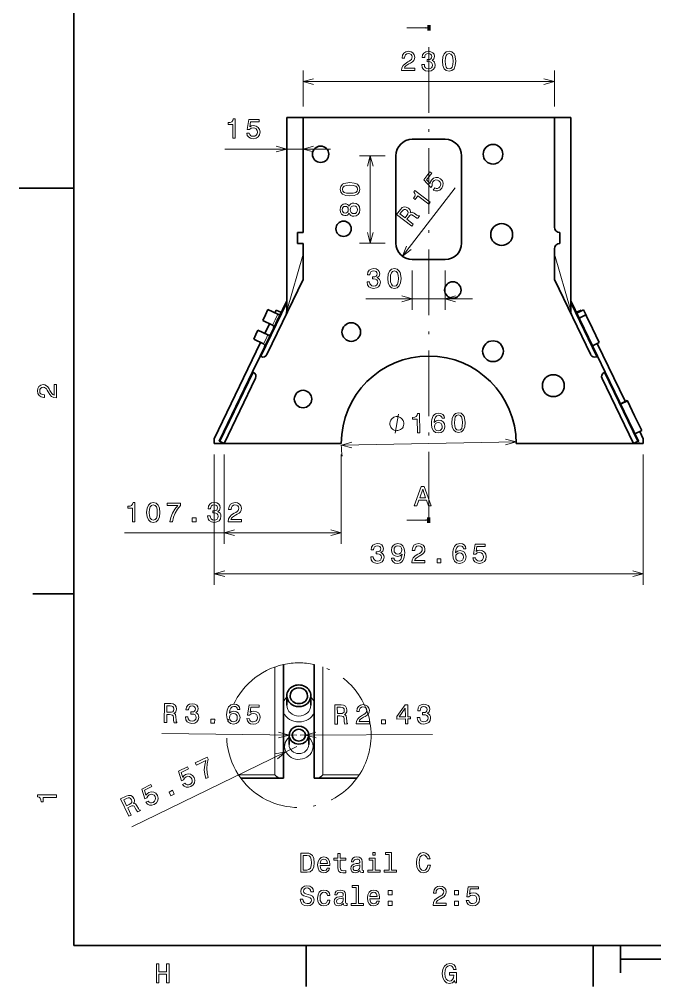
# Model space of a CAD drawing. Extents: x 0 to 420, y 0 to 297.
# Drawn here: x 0 to 116.3, y 2.5 to 179.4 of the extents above; entities that cross this region are included whole.
import ezdxf

# ---------------------------------------------------------------- set-up
doc = ezdxf.new("R2010")
doc.units = 0
doc.linetypes.add('DASHDOT', pattern=[18.5, 12, -3, 0.5, -3])

msp = doc.modelspace()

# ---------------------------------------------------------------- linework, layer by layer
at = {"color": 7, "lineweight": 35}
for p, q in [((10, 287), (10, 10)), ((48.93, 126.05), (48.93, 161.44)), ((51.93, 161.44), (97.93, 161.44)), ((51.93, 161.44), (51.93, 140.4)), ((97.93, 161.44), (97.93, 141.4)), ((100.93, 126.05), (100.93, 161.44)), ((100.93, 127.89), (100.93, 161.44)), ((100.93, 127.89), (100.93, 161.44)), ((100.93, 127.89), (100.93, 161.44)), ((37.47, 101.81), (58.93, 101.81)), ((112.4, 101.81), (90.93, 101.81)), ((10, 10), (410, 10)), ((110, 7.5), (310, 7.5))]:
    msp.add_line(p, q, dxfattribs=at)
at = {"color": 7, "lineweight": 13, "ltscale": 0.085511}
for p, q in [((74.35, 177.81), (70.93, 177.81)), ((74.35, 87.81), (70.93, 87.81))]:
    msp.add_line(p, q, dxfattribs=at)
at = {"color": 7, "lineweight": 100, "ltscale": 0.025}
for p, q in [((74.93, 178.31), (74.93, 177.31)), ((74.93, 87.31), (74.93, 88.31))]:
    msp.add_line(p, q, dxfattribs=at)
at = {"color": 7, "linetype": 'DASHDOT', "lineweight": 13}
msp.add_line((74.93, 88.31), (74.93, 177.31), dxfattribs=at)
at = {"color": 7, "lineweight": 13, "ltscale": 0.164026}
for p, q in [((51.93, 163.44), (51.93, 170)), ((97.93, 163.44), (97.93, 170))]:
    msp.add_line(p, q, dxfattribs=at)
at = {"color": 7, "lineweight": 13}
for p, q in [((51.93, 168), (97.93, 168)), ((58.94, 101.5), (90.93, 102.13)), ((35.67, 99.81), (35.67, 75.99)), ((114.2, 99.81), (114.2, 75.99)), ((19.26, 85.49), (58.93, 85.49)), ((35.67, 77.99), (114.2, 77.99)), ((50.82, 48.48), (26.09, 48.79)), ((51.39, 48.48), (75.64, 48.61)), ((50.79, 46.43), (20.58, 31.7))]:
    msp.add_line(p, q, dxfattribs=at)
at = {"color": 7, "lineweight": 35, "ltscale": 0.075}
for p, q in [((51.93, 161.44), (48.93, 161.44)), ((100.93, 161.44), (97.93, 161.44)), ((112.61, 106.9), (111.31, 109.6)), ((113.91, 104.19), (112.61, 106.9))]:
    msp.add_line(p, q, dxfattribs=at)
at = {"color": 7, "lineweight": 35, "ltscale": 0.15}
for p, q in [((71.93, 157.44), (77.93, 157.44)), ((77.93, 135.44), (71.93, 135.44))]:
    msp.add_line(p, q, dxfattribs=at)
at = {"color": 7, "lineweight": 13, "ltscale": 0.482857}
msp.add_line((37.62, 155.65), (56.93, 155.65), dxfattribs=at)
at = {"color": 7, "lineweight": 13, "ltscale": 0.117671}
for p, q in [((66.93, 154.44), (62.23, 154.44)), ((66.93, 138.44), (62.23, 138.44))]:
    msp.add_line(p, q, dxfattribs=at)
at = {"color": 7, "lineweight": 13, "ltscale": 0.4}
msp.add_line((64.23, 138.44), (64.23, 154.44), dxfattribs=at)
at = {"color": 7, "lineweight": 35, "ltscale": 0.4}
for p, q in [((68.93, 154.44), (68.93, 138.44)), ((80.93, 138.44), (80.93, 154.44))]:
    msp.add_line(p, q, dxfattribs=at)
at = {"color": 7, "lineweight": 35, "ltscale": 0.25}
msp.add_line((10, 148.5), (0, 148.5), dxfattribs=at)
at = {"color": 7, "lineweight": 13, "ltscale": 0.395202}
msp.add_line((70.1, 136.07), (79.77, 148.57), dxfattribs=at)
at = {"color": 7, "lineweight": 35, "ltscale": 0.04}
for p, q in [((100.93, 146.77), (100.93, 148.37)), ((100.93, 145.17), (100.93, 146.77))]:
    msp.add_line(p, q, dxfattribs=at)
at = {"color": 7, "lineweight": 35, "ltscale": 0.025}
for p, q in [((51.93, 140.4), (50.93, 140.4)), ((51.93, 138.4), (50.93, 138.4))]:
    msp.add_line(p, q, dxfattribs=at)
at = {"color": 7, "lineweight": 35, "ltscale": 0.05}
for p, q in [((50.93, 140.4), (50.93, 138.4)), ((98.93, 140.4), (98.93, 138.4)), ((47.31, 125.44), (45.51, 126.31)), ((47.31, 125.44), (45.51, 126.31)), ((46.35, 123.46), (44.55, 124.33)), ((45.48, 121.66), (43.68, 122.53)), ((45.48, 121.66), (43.68, 122.53)), ((45.81, 123.72), (44.94, 121.92)), ((44.7, 120.04), (42.9, 120.91))]:
    msp.add_line(p, q, dxfattribs=at)
at = {"color": 7, "lineweight": 35, "ltscale": 0.164768}
msp.add_line((51.93, 138.4), (51.93, 131.81), dxfattribs=at)
at = {"color": 7, "lineweight": 13, "ltscale": 0.26991}
for p, q in [((51.93, 136.42), (48.93, 126.05)), ((97.93, 136.42), (100.93, 126.05))]:
    msp.add_line(p, q, dxfattribs=at)
at = {"color": 7, "lineweight": 35, "ltscale": 0.139768}
msp.add_line((97.93, 137.4), (97.93, 131.81), dxfattribs=at)
at = {"color": 7, "lineweight": 13, "ltscale": 0.17923}
for p, q in [((71.93, 133.44), (71.93, 126.27)), ((77.93, 133.44), (77.93, 126.27))]:
    msp.add_line(p, q, dxfattribs=at)
at = {"color": 7, "lineweight": 35, "ltscale": 0.381172}
msp.add_line((51.93, 131.81), (45.31, 118.08), dxfattribs=at)
at = {"color": 7, "lineweight": 35, "ltscale": 0.38195}
msp.add_line((97.93, 131.81), (104.57, 118.05), dxfattribs=at)
at = {"color": 7, "lineweight": 35, "ltscale": 0.280324}
msp.add_line((44.06, 117.79), (48.93, 127.89), dxfattribs=at)
at = {"color": 7, "lineweight": 13, "ltscale": 0.269953}
msp.add_line((44.24, 117.7), (48.93, 127.43), dxfattribs=at)
at = {"color": 7, "lineweight": 13, "ltscale": 0.488422}
msp.add_line((63.4, 128.27), (82.93, 128.27), dxfattribs=at)
at = {"color": 7, "lineweight": 35, "ltscale": 0.281103}
msp.add_line((100.93, 127.89), (105.82, 117.76), dxfattribs=at)
at = {"color": 7, "lineweight": 13, "ltscale": 0.270732}
msp.add_line((100.93, 127.43), (105.64, 117.68), dxfattribs=at)
at = {"color": 7, "lineweight": 35, "ltscale": 0.0275}
for p, q in [((45.51, 126.31), (45.03, 125.32)), ((45.03, 125.32), (44.55, 124.33))]:
    msp.add_line(p, q, dxfattribs=at)
at = {"color": 7, "lineweight": 35, "ltscale": 0.014497}
msp.add_line((47.02, 126.22), (46.77, 125.7), dxfattribs=at)
at = {"color": 7, "lineweight": 35, "ltscale": 0.015455}
for p, q in [((47.58, 125.96), (47.02, 126.22)), ((102.29, 125.96), (102.85, 126.22))]:
    msp.add_line(p, q, dxfattribs=at)
at = {"color": 7, "lineweight": 13, "ltscale": 0.00568}
msp.add_line((101.91, 125.86), (102.01, 125.65), dxfattribs=at)
at = {"color": 7, "lineweight": 35, "ltscale": 0.035}
for p, q in [((102.01, 125.65), (103.27, 126.26)), ((102.45, 124.74), (103.71, 125.35)), ((104.88, 119.7), (106.15, 120.3)), ((110, 109.09), (111.26, 109.7)), ((110.05, 108.99), (111.31, 109.6)), ((112.65, 103.58), (113.91, 104.19))]:
    msp.add_line(p, q, dxfattribs=at)
at = {"color": 7, "lineweight": 35, "ltscale": 0.003786}
msp.add_line((102.85, 126.22), (102.91, 126.09), dxfattribs=at)
at = {"color": 7, "lineweight": 35, "ltscale": 0.030866}
msp.add_line((103.81, 125.15), (103.27, 126.26), dxfattribs=at)
at = {"color": 7, "lineweight": 13, "ltscale": 0.0275}
for p, q in [((46.83, 124.45), (46.35, 123.46)), ((47.31, 125.44), (46.83, 124.45))]:
    msp.add_line(p, q, dxfattribs=at)
at = {"color": 7, "lineweight": 35, "ltscale": 0.07}
for p, q in [((104.93, 122.83), (103.71, 125.35)), ((106.15, 120.3), (104.93, 122.83))]:
    msp.add_line(p, q, dxfattribs=at)
at = {"color": 7, "lineweight": 35, "ltscale": 0.0225}
for p, q in [((43.68, 122.53), (43.29, 121.72)), ((43.29, 121.72), (42.9, 120.91))]:
    msp.add_line(p, q, dxfattribs=at)
at = {"color": 7, "lineweight": 35, "ltscale": 0.488936}
msp.add_line((44.16, 120.3), (35.67, 102.68), dxfattribs=at)
at = {"color": 7, "lineweight": 13, "ltscale": 0.0225}
for p, q in [((45.09, 120.85), (44.7, 120.04)), ((45.48, 121.66), (45.09, 120.85))]:
    msp.add_line(p, q, dxfattribs=at)
at = {"color": 7, "lineweight": 13, "ltscale": 0.028625}
msp.add_line((104.88, 119.7), (105.38, 118.66), dxfattribs=at)
at = {"color": 7, "lineweight": 35, "ltscale": 0.294276}
msp.add_line((105.79, 120.13), (110.9, 109.53), dxfattribs=at)
at = {"color": 7, "lineweight": 35, "ltscale": 0.08}
for p, q in [((42.67, 114.91), (44.06, 117.79)), ((107.21, 114.88), (105.82, 117.76))]:
    msp.add_line(p, q, dxfattribs=at)
at = {"color": 7, "lineweight": 35, "ltscale": 0.005}
for p, q in [((44.24, 117.7), (44.06, 117.79)), ((105.64, 117.68), (105.82, 117.76)), ((42.85, 114.82), (42.67, 114.91)), ((107.03, 114.79), (107.21, 114.88)), ((36.75, 102.16), (36.57, 102.25)), ((113.12, 102.16), (113.3, 102.25))]:
    msp.add_line(p, q, dxfattribs=at)
at = {"color": 7, "lineweight": 35, "ltscale": 0.351438}
msp.add_line((36.57, 102.25), (42.67, 114.91), dxfattribs=at)
at = {"color": 7, "lineweight": 13, "ltscale": 0.351438}
msp.add_line((36.75, 102.16), (42.85, 114.82), dxfattribs=at)
at = {"color": 7, "lineweight": 35, "ltscale": 0.331437}
msp.add_line((43.23, 113.75), (37.47, 101.81), dxfattribs=at)
at = {"color": 7, "lineweight": 35, "ltscale": 0.330659}
msp.add_line((106.65, 113.73), (112.4, 101.81), dxfattribs=at)
at = {"color": 7, "lineweight": 13, "ltscale": 0.350659}
msp.add_line((107.03, 114.79), (113.12, 102.16), dxfattribs=at)
at = {"color": 7, "lineweight": 35, "ltscale": 0.350659}
msp.add_line((107.21, 114.88), (113.3, 102.25), dxfattribs=at)
at = {"color": 7, "lineweight": 13, "ltscale": 0.135652}
msp.add_line((107.64, 113.98), (110, 109.09), dxfattribs=at)
at = {"color": 7, "lineweight": 35, "ltscale": 0.003235}
msp.add_line((111.31, 109.58), (111.26, 109.7), dxfattribs=at)
at = {"color": 7, "lineweight": 35, "ltscale": 0.021713}
for p, q in [((35.67, 102.68), (35.67, 101.81)), ((114.2, 102.68), (114.2, 101.81))]:
    msp.add_line(p, q, dxfattribs=at)
at = {"color": 7, "lineweight": 13, "ltscale": 0.037144}
msp.add_line((112.65, 103.58), (113.3, 102.25), dxfattribs=at)
at = {"color": 7, "lineweight": 35, "ltscale": 0.037145}
msp.add_line((113.55, 104.02), (114.2, 102.68), dxfattribs=at)
at = {"color": 7, "lineweight": 35, "ltscale": 0.045039}
msp.add_line((35.67, 101.81), (37.47, 101.81), dxfattribs=at)
at = {"color": 7, "lineweight": 35, "ltscale": 0.02}
for p, q in [((36.75, 102.16), (37.47, 101.81)), ((113.12, 102.16), (112.4, 101.81))]:
    msp.add_line(p, q, dxfattribs=at)
at = {"color": 7, "lineweight": 35, "ltscale": 0.027754}
msp.add_line((112.4, 101.81), (113.51, 101.81), dxfattribs=at)
at = {"color": 7, "lineweight": 13, "ltscale": 0.012052}
msp.add_line((113.51, 101.81), (113.3, 102.25), dxfattribs=at)
at = {"color": 7, "lineweight": 35, "ltscale": 0.017286}
msp.add_line((114.2, 101.81), (113.51, 101.81), dxfattribs=at)
at = {"color": 7, "lineweight": 13, "ltscale": 0.407994}
for p, q in [((37.47, 99.81), (37.47, 83.49)), ((58.93, 99.81), (58.93, 83.49))]:
    msp.add_line(p, q, dxfattribs=at)
at = {"color": 7, "lineweight": 35, "ltscale": 0.1875}
for p, q in [((10, 74.3), (2.5, 74.3)), ((52.5, 10), (52.5, 2.5)), ((105, 10), (105, 2.5))]:
    msp.add_line(p, q, dxfattribs=at)
at = {"color": 7, "lineweight": 13, "ltscale": 0.493576}
for p, q in [((46.76, 60.95), (46.76, 41.21)), ((55.56, 60.95), (55.56, 41.21))]:
    msp.add_line(p, q, dxfattribs=at)
at = {"color": 7, "lineweight": 35, "ltscale": 0.170702}
for p, q in [((48.36, 61.4), (48.36, 54.57)), ((53.96, 61.4), (53.96, 54.57))]:
    msp.add_line(p, q, dxfattribs=at)
at = {"color": 7, "lineweight": 35, "ltscale": 0.043427}
for p, q in [((48.96, 53.95), (48.96, 55.69)), ((53.36, 53.95), (53.36, 55.69)), ((49.36, 46.75), (49.36, 48.48)), ((52.96, 46.75), (52.96, 48.48))]:
    msp.add_line(p, q, dxfattribs=at)
at = {"color": 7, "lineweight": 35, "ltscale": 0.023979}
for p, q in [((48.36, 53.62), (48.36, 54.57)), ((53.96, 53.62), (53.96, 54.57))]:
    msp.add_line(p, q, dxfattribs=at)
at = {"color": 7, "lineweight": 35, "ltscale": 0.02453}
for p, q in [((48.36, 52.63), (48.36, 53.62)), ((53.96, 52.63), (53.96, 53.62))]:
    msp.add_line(p, q, dxfattribs=at)
at = {"color": 7, "lineweight": 35, "ltscale": 0.300027}
for p, q in [((48.36, 52.63), (48.36, 40.63)), ((53.96, 52.63), (53.96, 40.63))]:
    msp.add_line(p, q, dxfattribs=at)
at = {"color": 7, "lineweight": 13, "ltscale": 0.165925}
for p, q in [((40.13, 41.21), (46.76, 41.21)), ((55.56, 41.21), (62.2, 41.21))]:
    msp.add_line(p, q, dxfattribs=at)
at = {"color": 7, "lineweight": 35, "ltscale": 0.195933}
for p, q in [((40.53, 40.63), (48.36, 40.63)), ((53.96, 40.63), (61.8, 40.63))]:
    msp.add_line(p, q, dxfattribs=at)
at = {"color": 7, "lineweight": 35, "ltscale": 0.125}
msp.add_line((110, 10), (110, 5), dxfattribs=at)
at = {"color": 7, "lineweight": 13}
for points in [[(69.97, 170), (72.37, 170), (72.37, 170.44), (70.47, 170.44), (70.58, 170.67), (70.76, 170.87), (71.32, 171.23), (71.62, 171.38), (71.95, 171.6), (72.19, 171.85), (72.32, 172.15), (72.37, 172.48), (72.29, 172.91), (72.05, 173.24), (71.69, 173.45), (71.22, 173.53), (70.73, 173.44), (70.36, 173.2), (70.13, 172.83), (70.05, 172.33), (70.05, 172.26), (70.51, 172.26), (70.51, 172.3), (70.55, 172.64), (70.69, 172.89), (70.9, 173.05), (71.19, 173.11), (71.48, 173.06), (71.7, 172.93), (71.84, 172.74), (71.89, 172.49), (71.86, 172.26), (71.76, 172.06), (71.6, 171.89), (71.38, 171.74), (71.08, 171.58), (70.59, 171.26), (70.24, 170.93), (70.03, 170.53), (69.97, 170.02)], [(73.66, 171.1), (73.66, 171.07), (73.74, 170.58), (73.98, 170.22), (74.35, 169.99), (74.85, 169.9), (75.37, 169.99), (75.77, 170.21), (76.02, 170.56), (76.11, 171.02), (76.07, 171.31), (75.96, 171.56), (75.78, 171.74), (75.53, 171.88), (75.86, 172.15), (75.98, 172.58), (75.9, 172.98), (75.68, 173.28), (75.33, 173.46), (74.85, 173.53), (74.39, 173.45), (74.05, 173.22), (73.82, 172.87), (73.74, 172.4), (73.74, 172.37), (74.19, 172.37), (74.23, 172.69), (74.36, 172.92), (74.57, 173.06), (74.87, 173.11), (75.13, 173.07), (75.33, 172.97), (75.44, 172.8), (75.49, 172.56), (75.44, 172.32), (75.32, 172.15), (75.11, 172.05), (74.82, 172.02), (74.63, 172.02), (74.63, 171.63), (74.87, 171.64), (75.19, 171.59), (75.43, 171.47), (75.57, 171.27), (75.62, 171.02), (75.56, 170.72), (75.42, 170.51), (75.19, 170.37), (74.88, 170.32), (74.56, 170.38), (74.33, 170.53), (74.18, 170.77), (74.13, 171.1)], [(77.45, 171.71), (77.53, 170.92), (77.77, 170.35), (78.14, 170.01), (78.67, 169.9), (79.19, 170.01), (79.57, 170.35), (79.8, 170.92), (79.88, 171.71), (79.8, 172.5), (79.7, 172.81), (79.57, 173.07), (79.19, 173.41), (78.67, 173.53), (78.14, 173.41), (77.77, 173.06), (77.53, 172.5)], [(77.94, 171.71), (77.98, 172.32), (78.1, 172.76), (78.33, 173.02), (78.67, 173.11), (79, 173.02), (79.23, 172.76), (79.35, 172.32), (79.4, 171.71), (79.35, 171.1), (79.23, 170.66), (79, 170.4), (78.67, 170.31), (78.33, 170.4), (78.1, 170.66), (77.98, 171.1)], [(39.05, 157.65), (39.5, 157.65), (39.5, 161.18), (39.16, 161.18), (39.07, 160.87), (38.89, 160.66), (38.61, 160.54), (38.23, 160.5), (38.23, 160.14), (39.05, 160.14)], [(41.62, 158.57), (41.73, 158.15), (41.98, 157.83), (42.34, 157.63), (42.81, 157.55), (43.32, 157.64), (43.72, 157.89), (43.97, 158.28), (44.06, 158.79), (43.98, 159.26), (43.74, 159.62), (43.36, 159.86), (42.87, 159.95), (42.49, 159.89), (42.2, 159.72), (42.34, 160.66), (43.87, 160.66), (43.87, 161.08), (42, 161.08), (41.72, 159.22), (42.13, 159.22), (42.42, 159.46), (42.79, 159.54), (43.11, 159.49), (43.36, 159.33), (43.52, 159.08), (43.57, 158.76), (43.52, 158.44), (43.36, 158.2), (43.11, 158.04), (42.79, 157.99), (42.52, 158.02), (42.32, 158.14), (42.17, 158.32), (42.09, 158.57)], [(75.77, 148.16), (76.17, 148), (76.57, 148), (76.95, 148.16), (77.3, 148.48), (77.54, 148.94), (77.59, 149.41), (77.43, 149.85), (77.09, 150.23), (76.67, 150.45), (76.23, 150.48), (75.81, 150.33), (75.44, 149.99), (75.26, 149.66), (75.21, 149.33), (74.55, 150.01), (75.49, 151.23), (75.16, 151.48), (74.02, 150), (75.31, 148.65), (75.56, 148.96), (75.55, 149.34), (75.71, 149.69), (75.95, 149.91), (76.23, 150.01), (76.52, 149.98), (76.81, 149.83), (77.03, 149.59), (77.12, 149.31), (77.1, 149.02), (76.95, 148.73), (76.75, 148.54), (76.54, 148.45), (76.3, 148.44), (76.06, 148.54)], [(60.52, 147.09), (61.31, 147.17), (61.87, 147.41), (62.22, 147.78), (62.33, 148.31), (62.22, 148.83), (61.87, 149.21), (61.31, 149.44), (60.52, 149.52), (59.73, 149.44), (59.42, 149.34), (59.16, 149.21), (58.82, 148.83), (58.7, 148.31), (58.82, 147.78), (59.16, 147.41), (59.73, 147.17)], [(60.52, 147.58), (59.91, 147.62), (59.47, 147.74), (59.21, 147.97), (59.12, 148.31), (59.21, 148.64), (59.47, 148.87), (59.91, 148.99), (60.52, 149.04), (61.13, 148.99), (61.57, 148.87), (61.83, 148.64), (61.91, 148.31), (61.83, 147.97), (61.57, 147.74), (61.13, 147.62)], [(74.92, 145.57), (75.2, 145.93), (72.41, 148.09), (72.2, 147.82), (72.39, 147.56), (72.44, 147.29), (72.37, 146.99), (72.16, 146.67), (72.45, 146.45), (72.95, 147.09)], [(60.34, 143.95), (60.48, 143.69), (60.68, 143.51), (60.93, 143.4), (61.22, 143.37), (61.67, 143.45), (62.02, 143.68), (62.24, 144.06), (62.33, 144.57), (62.24, 145.08), (62.02, 145.46), (61.67, 145.69), (61.22, 145.78), (60.93, 145.74), (60.68, 145.63), (60.48, 145.45), (60.34, 145.2), (60.22, 145.4), (60.05, 145.54), (59.85, 145.63), (59.6, 145.66), (59.25, 145.58), (58.96, 145.36), (58.77, 145.02), (58.7, 144.57), (58.77, 144.12), (58.96, 143.78), (59.25, 143.56), (59.6, 143.48), (59.85, 143.51), (60.05, 143.59)], [(59.64, 143.96), (59.42, 144), (59.25, 144.12), (59.14, 144.32), (59.1, 144.57), (59.14, 144.83), (59.25, 145.02), (59.42, 145.14), (59.64, 145.18), (59.87, 145.14), (60.05, 145.02), (60.16, 144.83), (60.2, 144.57), (60.16, 144.32), (60.05, 144.12), (59.87, 144)], [(61.21, 143.85), (60.95, 143.9), (60.74, 144.04), (60.61, 144.27), (60.57, 144.57), (60.61, 144.87), (60.74, 145.1), (60.95, 145.24), (61.21, 145.29), (61.5, 145.24), (61.72, 145.1), (61.86, 144.87), (61.9, 144.57), (61.86, 144.27), (61.72, 144.04), (61.5, 143.9)], [(71.82, 141.56), (72.1, 141.93), (70.93, 142.83), (71.23, 143.21), (71.45, 143.48), (71.65, 143.61), (71.85, 143.61), (72.12, 143.47), (72.49, 143.21), (72.75, 143.05), (72.92, 142.99), (73.25, 143.41), (73.17, 143.47), (72.99, 143.46), (72.76, 143.59), (72.29, 143.91), (71.9, 144.1), (71.73, 144.08), (71.54, 144), (71.57, 144.24), (71.51, 144.46), (71.39, 144.66), (71.2, 144.85), (70.82, 145.05), (70.45, 145.09), (70.09, 144.94), (69.76, 144.62), (69.05, 143.7)], [(70.02, 144.26), (70.23, 144.48), (70.44, 144.6), (70.67, 144.6), (70.91, 144.46), (71.11, 144.24), (71.17, 144.03), (71.1, 143.79), (70.92, 143.52), (70.59, 143.1), (69.67, 143.81)], [(63.64, 131.37), (63.64, 131.34), (63.72, 130.85), (63.96, 130.49), (64.33, 130.26), (64.83, 130.17), (65.35, 130.26), (65.75, 130.48), (66, 130.83), (66.09, 131.29), (66.05, 131.58), (65.94, 131.83), (65.76, 132.01), (65.51, 132.15), (65.84, 132.42), (65.96, 132.85), (65.88, 133.25), (65.67, 133.54), (65.31, 133.73), (64.83, 133.8), (64.37, 133.72), (64.03, 133.49), (63.8, 133.14), (63.72, 132.67), (63.72, 132.64), (64.17, 132.64), (64.21, 132.96), (64.34, 133.19), (64.56, 133.33), (64.85, 133.38), (65.12, 133.34), (65.31, 133.24), (65.42, 133.07), (65.47, 132.83), (65.42, 132.59), (65.3, 132.42), (65.09, 132.32), (64.8, 132.29), (64.61, 132.29), (64.61, 131.9), (64.85, 131.91), (65.17, 131.86), (65.41, 131.74), (65.55, 131.54), (65.6, 131.29), (65.54, 130.99), (65.4, 130.78), (65.17, 130.64), (64.86, 130.59), (64.54, 130.64), (64.31, 130.8), (64.16, 131.04), (64.11, 131.37)], [(67.43, 131.98), (67.51, 131.19), (67.75, 130.62), (68.13, 130.28), (68.65, 130.17), (69.17, 130.28), (69.55, 130.62), (69.78, 131.19), (69.86, 131.98), (69.78, 132.77), (69.68, 133.08), (69.55, 133.34), (69.17, 133.68), (68.65, 133.8), (68.13, 133.68), (67.75, 133.33), (67.51, 132.77)], [(67.92, 131.98), (67.96, 132.59), (68.09, 133.03), (68.31, 133.29), (68.65, 133.38), (68.98, 133.29), (69.21, 133.03), (69.34, 132.59), (69.38, 131.98), (69.34, 131.37), (69.21, 130.93), (68.98, 130.67), (68.65, 130.58), (68.31, 130.67), (68.09, 130.93), (67.96, 131.37)], [(6.83, 110.17), (6.83, 112.58), (6.4, 112.58), (6.4, 110.67), (6.16, 110.78), (5.97, 110.96), (5.61, 111.52), (5.46, 111.82), (5.24, 112.15), (4.99, 112.39), (4.69, 112.52), (4.35, 112.58), (3.93, 112.49), (3.6, 112.25), (3.38, 111.89), (3.31, 111.42), (3.39, 110.94), (3.63, 110.57), (4.01, 110.33), (4.51, 110.25), (4.58, 110.25), (4.58, 110.71), (4.54, 110.71), (4.2, 110.75), (3.94, 110.89), (3.78, 111.11), (3.73, 111.39), (3.78, 111.69), (3.9, 111.9), (4.1, 112.05), (4.35, 112.1), (4.58, 112.06), (4.78, 111.96), (4.95, 111.8), (5.1, 111.58), (5.26, 111.28), (5.57, 110.79), (5.91, 110.44), (6.31, 110.24), (6.82, 110.17)], [(70.39, 105.47), (70.39, 105.59), (70.32, 105.82), (70.26, 106), (70.2, 106.11), (70.08, 106.28), (69.9, 106.46), (69.73, 106.57), (69.61, 106.63), (69.43, 106.68), (69.2, 106.73), (69.08, 106.73), (68.96, 106.73), (68.73, 106.67), (68.56, 106.61), (68.44, 106.54), (68.27, 106.42), (68.1, 106.25), (67.99, 106.07), (67.93, 105.95), (67.88, 105.77), (67.82, 105.54), (67.82, 105.42), (67.83, 105.31), (67.89, 105.08), (67.95, 104.9), (68.01, 104.79), (68.13, 104.61), (68.31, 104.44), (68.49, 104.33), (68.6, 104.27), (68.78, 104.22), (69.02, 104.16), (69.13, 104.17), (69.25, 104.17), (69.48, 104.23), (69.65, 104.29), (69.77, 104.35), (69.94, 104.47), (70.11, 104.65), (70.23, 104.83), (70.28, 104.95), (70.34, 105.12), (70.39, 105.36)], [(72.85, 103.77), (73.31, 103.78), (73.24, 107.31), (72.9, 107.3), (72.81, 106.99), (72.64, 106.78), (72.36, 106.65), (71.98, 106.6), (71.99, 106.25), (72.8, 106.26)], [(77.84, 106.43), (77.73, 106.83), (77.51, 107.13), (77.16, 107.32), (76.71, 107.37), (76.42, 107.33), (76.16, 107.23), (75.94, 107.07), (75.75, 106.85), (75.6, 106.56), (75.5, 106.22), (75.44, 105.83), (75.43, 105.38), (75.52, 104.66), (75.78, 104.15), (76.18, 103.84), (76.73, 103.75), (77.22, 103.85), (77.59, 104.09), (77.82, 104.47), (77.9, 104.95), (77.8, 105.42), (77.56, 105.79), (77.2, 106.01), (76.75, 106.08), (76.28, 105.97), (75.92, 105.68), (75.99, 106.23), (76.14, 106.64), (76.39, 106.88), (76.73, 106.97), (76.98, 106.93), (77.17, 106.83), (77.3, 106.65), (77.37, 106.42)], [(79.16, 105.61), (79.25, 104.82), (79.5, 104.26), (79.89, 103.92), (80.41, 103.82), (80.93, 103.94), (81.3, 104.29), (81.52, 104.86), (81.59, 105.65), (81.49, 106.44), (81.39, 106.75), (81.25, 107), (80.86, 107.34), (80.34, 107.44), (79.82, 107.32), (79.45, 106.96), (79.22, 106.39)], [(79.65, 105.61), (79.68, 106.23), (79.79, 106.67), (80.02, 106.93), (80.35, 107.03), (80.69, 106.94), (80.92, 106.69), (81.05, 106.25), (81.1, 105.64), (81.08, 105.03), (80.96, 104.59), (80.74, 104.32), (80.41, 104.23), (80.07, 104.31), (79.83, 104.56), (79.7, 105)], [(77.41, 104.93), (77.36, 104.61), (77.22, 104.37), (77, 104.2), (76.72, 104.15), (76.42, 104.19), (76.19, 104.34), (76.04, 104.58), (75.99, 104.9), (76.03, 105.21), (76.17, 105.45), (76.4, 105.61), (76.71, 105.67), (76.98, 105.62), (77.2, 105.48), (77.35, 105.24)], [(72.29, 90.44), (72.76, 90.44), (73.13, 91.47), (74.52, 91.47), (74.89, 90.44), (75.36, 90.44), (74.08, 93.94), (73.57, 93.94)], [(73.29, 91.89), (73.83, 93.44), (74.37, 91.89)], [(20.69, 87.49), (21.15, 87.49), (21.15, 91.02), (20.81, 91.02), (20.72, 90.71), (20.54, 90.5), (20.26, 90.38), (19.88, 90.34), (19.88, 89.98), (20.69, 89.98)], [(23.3, 89.2), (23.38, 88.41), (23.62, 87.85), (23.99, 87.5), (24.52, 87.39), (25.04, 87.5), (25.42, 87.85), (25.65, 88.41), (25.73, 89.2), (25.65, 89.99), (25.55, 90.3), (25.42, 90.56), (25.04, 90.9), (24.52, 91.02), (23.99, 90.9), (23.62, 90.55), (23.38, 89.99)], [(23.79, 89.2), (23.83, 89.81), (23.95, 90.25), (24.18, 90.51), (24.52, 90.6), (24.85, 90.51), (25.08, 90.25), (25.2, 89.81), (25.25, 89.2), (25.2, 88.59), (25.08, 88.15), (24.85, 87.89), (24.52, 87.81), (24.18, 87.89), (23.95, 88.15), (23.83, 88.59)], [(27.55, 87.49), (28.06, 87.49), (28.23, 88.32), (28.52, 89.1), (28.94, 89.82), (29.48, 90.5), (29.48, 90.92), (27.07, 90.92), (27.07, 90.46), (28.99, 90.46), (28.44, 89.78), (28.02, 89.07), (27.73, 88.31)], [(34.46, 88.59), (34.46, 88.56), (34.54, 88.07), (34.77, 87.71), (35.15, 87.48), (35.64, 87.39), (36.17, 87.48), (36.56, 87.7), (36.81, 88.05), (36.9, 88.51), (36.86, 88.8), (36.75, 89.05), (36.57, 89.23), (36.33, 89.37), (36.65, 89.64), (36.77, 90.07), (36.7, 90.47), (36.48, 90.77), (36.13, 90.95), (35.64, 91.02), (35.19, 90.94), (34.84, 90.72), (34.61, 90.36), (34.54, 89.89), (34.54, 89.86), (34.99, 89.86), (35.03, 90.18), (35.16, 90.41), (35.37, 90.55), (35.67, 90.6), (35.93, 90.56), (36.12, 90.46), (36.24, 90.29), (36.28, 90.05), (36.24, 89.81), (36.12, 89.64), (35.9, 89.54), (35.62, 89.51), (35.42, 89.51), (35.42, 89.12), (35.67, 89.13), (35.98, 89.08), (36.22, 88.96), (36.36, 88.76), (36.41, 88.51), (36.36, 88.21), (36.21, 88), (35.98, 87.86), (35.67, 87.82), (35.35, 87.87), (35.12, 88.02), (34.98, 88.26), (34.92, 88.59)], [(38.23, 87.49), (40.64, 87.49), (40.64, 87.93), (38.74, 87.93), (38.84, 88.16), (39.02, 88.36), (39.58, 88.72), (39.88, 88.87), (40.21, 89.09), (40.45, 89.34), (40.59, 89.64), (40.64, 89.97), (40.55, 90.4), (40.32, 90.73), (39.95, 90.94), (39.48, 91.02), (39, 90.93), (38.63, 90.7), (38.39, 90.32), (38.31, 89.82), (38.31, 89.75), (38.77, 89.75), (38.77, 89.79), (38.82, 90.13), (38.95, 90.38), (39.17, 90.54), (39.46, 90.6), (39.75, 90.55), (39.97, 90.42), (40.11, 90.23), (40.16, 89.98), (40.12, 89.75), (40.03, 89.55), (39.87, 89.38), (39.64, 89.23), (39.35, 89.07), (38.85, 88.75), (38.5, 88.42), (38.3, 88.02), (38.23, 87.51)], [(31.64, 87.49), (32.34, 87.49), (32.34, 88.24), (31.64, 88.24)], [(64.32, 81.09), (64.32, 81.06), (64.4, 80.57), (64.64, 80.21), (65.01, 79.98), (65.51, 79.89), (66.03, 79.98), (66.43, 80.2), (66.68, 80.55), (66.77, 81.01), (66.73, 81.31), (66.62, 81.55), (66.44, 81.73), (66.19, 81.87), (66.52, 82.14), (66.64, 82.58), (66.56, 82.97), (66.34, 83.27), (65.99, 83.45), (65.51, 83.52), (65.05, 83.44), (64.71, 83.22), (64.48, 82.86), (64.4, 82.39), (64.4, 82.36), (64.85, 82.36), (64.89, 82.68), (65.02, 82.91), (65.23, 83.06), (65.53, 83.11), (65.79, 83.07), (65.99, 82.96), (66.1, 82.79), (66.15, 82.56), (66.1, 82.31), (65.98, 82.14), (65.77, 82.04), (65.48, 82.01), (65.29, 82.02), (65.29, 81.62), (65.53, 81.63), (65.85, 81.58), (66.09, 81.46), (66.23, 81.27), (66.28, 81.01), (66.22, 80.72), (66.08, 80.5), (65.85, 80.36), (65.54, 80.32), (65.22, 80.37), (64.99, 80.52), (64.84, 80.76), (64.79, 81.09)], [(68.12, 80.86), (68.19, 80.46), (68.41, 80.16), (68.75, 79.96), (69.21, 79.89), (69.51, 79.93), (69.77, 80.02), (70, 80.18), (70.19, 80.4), (70.34, 80.68), (70.45, 81.02), (70.52, 81.41), (70.54, 81.87), (70.46, 82.58), (70.21, 83.1), (69.82, 83.41), (69.28, 83.52), (68.78, 83.43), (68.41, 83.19), (68.17, 82.81), (68.09, 82.34), (68.17, 81.86), (68.41, 81.49), (68.76, 81.26), (69.21, 81.18), (69.68, 81.28), (70.04, 81.57), (69.96, 81.01), (69.8, 80.61), (69.55, 80.38), (69.21, 80.3), (68.95, 80.34), (68.76, 80.45), (68.63, 80.62), (68.58, 80.86)], [(71.83, 79.99), (74.24, 79.99), (74.24, 80.43), (72.34, 80.43), (72.44, 80.67), (72.63, 80.86), (73.19, 81.22), (73.48, 81.37), (73.82, 81.59), (74.05, 81.84), (74.19, 82.14), (74.24, 82.48), (74.15, 82.9), (73.92, 83.23), (73.55, 83.44), (73.09, 83.52), (72.6, 83.43), (72.23, 83.2), (72, 82.82), (71.92, 82.32), (71.92, 82.25), (72.37, 82.25), (72.37, 82.29), (72.42, 82.63), (72.56, 82.88), (72.77, 83.05), (73.06, 83.1), (73.35, 83.05), (73.57, 82.92), (73.71, 82.73), (73.76, 82.48), (73.73, 82.25), (73.63, 82.05), (73.47, 81.88), (73.25, 81.73), (72.95, 81.57), (72.45, 81.26), (72.11, 80.92), (71.9, 80.52), (71.83, 80.01)], [(81.75, 82.55), (81.65, 82.96), (81.43, 83.26), (81.09, 83.45), (80.64, 83.52), (80.35, 83.48), (80.09, 83.39), (79.86, 83.23), (79.67, 83.01), (79.52, 82.73), (79.41, 82.39), (79.34, 82), (79.32, 81.55), (79.4, 80.83), (79.64, 80.31), (80.04, 80), (80.59, 79.89), (81.08, 79.98), (81.45, 80.22), (81.69, 80.59), (81.78, 81.07), (81.69, 81.55), (81.46, 81.92), (81.1, 82.15), (80.66, 82.23), (80.18, 82.13), (79.82, 81.84), (79.9, 82.39), (80.06, 82.79), (80.31, 83.03), (80.65, 83.11), (80.9, 83.07), (81.09, 82.96), (81.22, 82.79), (81.28, 82.55)], [(83.02, 80.91), (83.13, 80.49), (83.38, 80.17), (83.74, 79.97), (84.21, 79.89), (84.72, 79.98), (85.12, 80.23), (85.37, 80.62), (85.46, 81.13), (85.38, 81.6), (85.14, 81.97), (84.76, 82.2), (84.27, 82.29), (83.89, 82.23), (83.6, 82.06), (83.74, 83.01), (85.27, 83.01), (85.27, 83.42), (83.4, 83.42), (83.12, 81.56), (83.53, 81.56), (83.82, 81.8), (84.19, 81.89), (84.52, 81.83), (84.76, 81.67), (84.92, 81.42), (84.97, 81.1), (84.92, 80.79), (84.76, 80.54), (84.51, 80.38), (84.19, 80.33), (83.93, 80.36), (83.72, 80.48), (83.57, 80.66), (83.49, 80.91)], [(68.58, 82.35), (68.63, 82.66), (68.77, 82.91), (68.99, 83.07), (69.28, 83.12), (69.58, 83.07), (69.8, 82.91), (69.94, 82.67), (70, 82.35), (69.94, 82.04), (69.8, 81.8), (69.57, 81.65), (69.26, 81.6), (68.99, 81.65), (68.77, 81.8), (68.63, 82.03)], [(81.29, 81.06), (81.23, 80.75), (81.09, 80.5), (80.86, 80.34), (80.58, 80.29), (80.28, 80.34), (80.06, 80.5), (79.91, 80.74), (79.87, 81.06), (79.92, 81.37), (80.06, 81.61), (80.29, 81.76), (80.6, 81.81), (80.87, 81.76), (81.09, 81.61), (81.23, 81.38)], [(76.45, 79.99), (77.15, 79.99), (77.15, 80.75), (76.45, 80.75)], [(26.5, 50.78), (26.97, 50.78), (26.99, 52.25), (27.47, 52.25), (27.82, 52.23), (28.04, 52.15), (28.16, 51.99), (28.21, 51.69), (28.23, 51.23), (28.26, 50.94), (28.31, 50.76), (28.84, 50.75), (28.84, 50.85), (28.73, 50.99), (28.69, 51.25), (28.66, 51.82), (28.58, 52.24), (28.47, 52.37), (28.29, 52.47), (28.49, 52.59), (28.64, 52.77), (28.73, 52.99), (28.76, 53.26), (28.7, 53.68), (28.5, 54), (28.17, 54.2), (27.72, 54.27), (26.55, 54.28)], [(27.58, 53.84), (27.89, 53.81), (28.1, 53.71), (28.24, 53.53), (28.28, 53.25), (28.22, 52.96), (28.09, 52.78), (27.85, 52.7), (27.54, 52.68), (27, 52.68), (27.01, 53.85)], [(30.41, 51.83), (30.41, 51.8), (30.48, 51.31), (30.71, 50.95), (31.08, 50.71), (31.58, 50.62), (32.1, 50.7), (32.5, 50.91), (32.75, 51.26), (32.85, 51.72), (32.81, 52.02), (32.71, 52.26), (32.53, 52.45), (32.29, 52.59), (32.62, 52.86), (32.74, 53.29), (32.67, 53.68), (32.46, 53.98), (32.1, 54.17), (31.62, 54.24), (31.17, 54.17), (30.82, 53.95), (30.58, 53.6), (30.5, 53.13), (30.5, 53.1), (30.95, 53.09), (31, 53.41), (31.13, 53.65), (31.34, 53.78), (31.64, 53.83), (31.9, 53.79), (32.09, 53.68), (32.21, 53.51), (32.25, 53.27), (32.2, 53.03), (32.08, 52.86), (31.87, 52.76), (31.58, 52.74), (31.38, 52.74), (31.38, 52.35), (31.62, 52.35), (31.94, 52.3), (32.18, 52.18), (32.31, 51.98), (32.36, 51.72), (32.3, 51.43), (32.15, 51.22), (31.92, 51.08), (31.61, 51.04), (31.29, 51.1), (31.06, 51.25), (30.92, 51.49), (30.87, 51.83)], [(40.38, 53.17), (40.29, 53.58), (40.07, 53.88), (39.73, 54.08), (39.28, 54.15), (38.99, 54.12), (38.73, 54.03), (38.5, 53.87), (38.3, 53.65), (38.15, 53.38), (38.03, 53.04), (37.96, 52.64), (37.93, 52.19), (38.01, 51.48), (38.25, 50.96), (38.64, 50.64), (39.18, 50.52), (39.67, 50.61), (40.05, 50.84), (40.3, 51.21), (40.39, 51.69), (40.31, 52.17), (40.08, 52.54), (39.73, 52.77), (39.28, 52.86), (38.8, 52.76), (38.44, 52.48), (38.52, 53.03), (38.69, 53.43), (38.94, 53.67), (39.28, 53.74), (39.54, 53.7), (39.73, 53.59), (39.85, 53.41), (39.91, 53.17)], [(41.63, 51.51), (41.74, 51.09), (41.98, 50.77), (42.34, 50.56), (42.8, 50.48), (43.31, 50.56), (43.72, 50.81), (43.97, 51.2), (44.07, 51.7), (43.99, 52.17), (43.76, 52.54), (43.38, 52.78), (42.89, 52.88), (42.51, 52.82), (42.22, 52.66), (42.37, 53.6), (43.91, 53.58), (43.91, 53.99), (42.04, 54.02), (41.74, 52.16), (42.14, 52.16), (42.44, 52.39), (42.81, 52.47), (43.14, 52.41), (43.38, 52.25), (43.53, 52), (43.59, 51.68), (43.53, 51.36), (43.36, 51.12), (43.11, 50.97), (42.79, 50.91), (42.53, 50.95), (42.32, 51.07), (42.17, 51.25), (42.1, 51.5)], [(57.75, 50.52), (58.22, 50.52), (58.21, 52), (58.69, 52), (59.04, 51.98), (59.26, 51.92), (59.38, 51.75), (59.44, 51.45), (59.46, 51), (59.5, 50.7), (59.56, 50.52), (60.09, 50.53), (60.09, 50.62), (59.97, 50.76), (59.93, 51.03), (59.89, 51.59), (59.8, 52.01), (59.68, 52.14), (59.5, 52.23), (59.7, 52.36), (59.84, 52.54), (59.93, 52.76), (59.96, 53.03), (59.89, 53.45), (59.69, 53.77), (59.35, 53.96), (58.9, 54.02), (57.73, 54.02)], [(58.77, 53.59), (59.08, 53.56), (59.29, 53.47), (59.43, 53.29), (59.48, 53.02), (59.43, 52.72), (59.29, 52.55), (59.06, 52.45), (58.75, 52.43), (58.21, 52.42), (58.2, 53.59)], [(61.68, 50.54), (64.08, 50.55), (64.08, 50.98), (62.18, 50.97), (62.28, 51.21), (62.46, 51.41), (63.02, 51.77), (63.32, 51.92), (63.65, 52.14), (63.89, 52.39), (64.02, 52.69), (64.07, 53.03), (63.98, 53.45), (63.74, 53.78), (63.38, 53.99), (62.91, 54.07), (62.43, 53.98), (62.06, 53.74), (61.82, 53.36), (61.75, 52.86), (61.75, 52.79), (62.2, 52.79), (62.2, 52.83), (62.25, 53.18), (62.38, 53.43), (62.6, 53.59), (62.89, 53.65), (63.18, 53.6), (63.4, 53.48), (63.54, 53.28), (63.59, 53.03), (63.56, 52.8), (63.46, 52.6), (63.3, 52.43), (63.08, 52.28), (62.78, 52.12), (62.29, 51.8), (61.94, 51.47), (61.74, 51.06), (61.68, 50.55)], [(70.66, 50.58), (71.11, 50.58), (71.11, 51.45), (71.6, 51.45), (71.6, 51.86), (71.1, 51.86), (71.09, 54.01), (70.63, 54.01), (69.11, 51.89), (69.11, 51.44), (70.65, 51.45)], [(69.54, 51.85), (70.64, 53.42), (70.65, 51.85)], [(72.84, 51.69), (72.84, 51.66), (72.92, 51.17), (73.16, 50.81), (73.54, 50.58), (74.03, 50.5), (74.55, 50.59), (74.95, 50.81), (75.2, 51.17), (75.28, 51.62), (75.24, 51.92), (75.13, 52.16), (74.95, 52.34), (74.71, 52.48), (75.03, 52.75), (75.15, 53.19), (75.07, 53.58), (74.85, 53.88), (74.5, 54.06), (74.01, 54.13), (73.56, 54.04), (73.21, 53.82), (72.99, 53.46), (72.91, 52.99), (72.91, 52.96), (73.36, 52.96), (73.4, 53.28), (73.53, 53.52), (73.74, 53.66), (74.04, 53.71), (74.3, 53.67), (74.49, 53.57), (74.61, 53.4), (74.66, 53.17), (74.61, 52.92), (74.49, 52.75), (74.28, 52.65), (73.99, 52.62), (73.8, 52.62), (73.8, 52.22), (74.05, 52.23), (74.36, 52.19), (74.6, 52.07), (74.74, 51.87), (74.8, 51.62), (74.74, 51.32), (74.6, 51.11), (74.37, 50.97), (74.06, 50.92), (73.74, 50.97), (73.51, 51.12), (73.36, 51.36), (73.3, 51.7)], [(35.05, 50.68), (35.75, 50.67), (35.76, 51.42), (35.06, 51.43)], [(39.9, 51.69), (39.84, 51.37), (39.7, 51.13), (39.47, 50.97), (39.18, 50.92), (38.89, 50.98), (38.66, 51.14), (38.52, 51.38), (38.48, 51.7), (38.53, 52.01), (38.68, 52.25), (38.91, 52.39), (39.22, 52.45), (39.49, 52.39), (39.71, 52.24), (39.85, 52)], [(66.29, 50.56), (66.99, 50.56), (66.99, 51.31), (66.29, 51.31)], [(34.14, 40.54), (34.59, 40.76), (34.38, 41.58), (34.3, 42.41), (34.36, 43.24), (34.55, 44.08), (34.36, 44.46), (32.21, 43.41), (32.41, 42.99), (34.13, 43.83), (33.93, 42.98), (33.86, 42.16), (33.93, 41.35)], [(29.88, 39.48), (30.17, 39.16), (30.53, 38.98), (30.94, 38.95), (31.39, 39.09), (31.81, 39.39), (32.06, 39.79), (32.12, 40.26), (31.98, 40.75), (31.7, 41.13), (31.32, 41.36), (30.88, 41.41), (30.4, 41.27), (30.09, 41.05), (29.9, 40.77), (29.61, 41.68), (30.99, 42.35), (30.81, 42.72), (29.12, 41.9), (29.69, 40.11), (30.05, 40.29), (30.21, 40.63), (30.51, 40.87), (30.82, 40.97), (31.12, 40.93), (31.36, 40.77), (31.55, 40.51), (31.64, 40.2), (31.61, 39.91), (31.45, 39.66), (31.19, 39.47), (30.94, 39.39), (30.7, 39.4), (30.48, 39.5), (30.31, 39.69)], [(23.17, 36.21), (23.45, 35.88), (23.81, 35.7), (24.23, 35.68), (24.68, 35.81), (25.1, 36.12), (25.35, 36.52), (25.4, 36.98), (25.27, 37.48), (24.98, 37.86), (24.6, 38.08), (24.16, 38.13), (23.68, 37.99), (23.37, 37.77), (23.18, 37.5), (22.89, 38.41), (24.27, 39.08), (24.09, 39.45), (22.41, 38.63), (22.97, 36.84), (23.33, 37.02), (23.49, 37.36), (23.79, 37.6), (24.11, 37.69), (24.4, 37.65), (24.65, 37.5), (24.84, 37.24), (24.93, 36.93), (24.89, 36.64), (24.74, 36.39), (24.47, 36.2), (24.22, 36.11), (23.98, 36.13), (23.77, 36.22), (23.59, 36.41)], [(6.83, 37.11), (6.83, 37.57), (3.31, 37.57), (3.31, 37.23), (3.62, 37.13), (3.82, 36.95), (3.94, 36.68), (3.98, 36.29), (4.34, 36.29), (4.34, 37.11)], [(20.05, 33.67), (20.48, 33.88), (19.83, 35.21), (20.26, 35.42), (20.58, 35.56), (20.81, 35.59), (21, 35.49), (21.17, 35.25), (21.39, 34.85), (21.55, 34.6), (21.68, 34.47), (22.16, 34.7), (22.12, 34.78), (21.95, 34.86), (21.8, 35.08), (21.52, 35.57), (21.26, 35.91), (21.1, 35.98), (20.89, 35.98), (21.02, 36.18), (21.07, 36.4), (21.05, 36.64), (20.96, 36.9), (20.71, 37.25), (20.39, 37.44), (20.01, 37.47), (19.57, 37.33), (18.52, 36.82)], [(27.74, 37.42), (28.36, 37.72), (28.03, 38.4), (27.41, 38.09)], [(19.64, 36.89), (19.93, 37), (20.17, 37), (20.37, 36.91), (20.53, 36.68), (20.61, 36.39), (20.57, 36.17), (20.4, 35.99), (20.13, 35.83), (19.64, 35.59), (19.13, 36.64)], [(52.68, 26.91), (51.51, 26.91), (51.51, 23.41), (52.68, 23.41), (53.23, 23.52), (53.63, 23.85), (53.89, 24.4), (53.98, 25.16), (53.9, 25.92), (53.8, 26.23), (53.65, 26.47), (53.25, 26.8), (52.98, 26.88)], [(58.3, 25.65), (58.3, 24.29), (58.33, 23.85), (58.48, 23.55), (58.76, 23.37), (59.24, 23.31), (59.76, 23.34), (59.76, 23.72), (59.38, 23.69), (59.03, 23.73), (58.84, 23.85), (58.76, 24.07), (58.75, 24.36), (58.75, 25.65), (59.76, 25.65), (59.76, 26.02), (58.75, 26.02), (58.75, 26.82), (58.3, 26.82), (58.3, 26.02), (57.54, 26.02), (57.54, 25.65)], [(65.15, 27.03), (64.68, 27.03), (64.68, 26.52), (65.15, 26.52)], [(67.7, 26.65), (67.7, 23.78), (66.79, 23.78), (66.79, 23.41), (69.05, 23.41), (69.05, 23.78), (68.14, 23.78), (68.14, 27.03), (67, 27.03), (67, 26.65)], [(74.75, 24.71), (74.65, 24.28), (74.48, 23.98), (74.25, 23.79), (73.98, 23.73), (73.65, 23.82), (73.39, 24.1), (73.22, 24.54), (73.17, 25.16), (73.22, 25.77), (73.39, 26.22), (73.65, 26.49), (73.98, 26.58), (74.22, 26.53), (74.43, 26.39), (74.59, 26.16), (74.7, 25.85), (75.18, 25.85), (75.03, 26.33), (74.77, 26.69), (74.41, 26.92), (73.98, 27), (73.44, 26.88), (73.04, 26.52), (72.77, 25.94), (72.68, 25.16), (72.77, 24.37), (73.04, 23.79), (73.44, 23.43), (73.98, 23.31), (74.45, 23.41), (74.83, 23.67), (75.09, 24.11), (75.23, 24.71)], [(52.64, 26.49), (53.02, 26.41), (53.29, 26.18), (53.44, 25.77), (53.49, 25.16), (53.44, 24.57), (53.28, 24.15), (53.01, 23.91), (52.64, 23.82), (51.98, 23.82), (51.98, 26.49)], [(55.06, 24.63), (56.84, 24.63), (56.84, 24.84), (56.76, 25.42), (56.54, 25.85), (56.19, 26.11), (55.72, 26.21), (55.26, 26.11), (54.91, 25.83), (54.68, 25.37), (54.6, 24.76), (54.67, 24.14), (54.9, 23.69), (55.25, 23.41), (55.7, 23.31), (56.1, 23.38), (56.42, 23.55), (56.66, 23.82), (56.79, 24.18), (56.35, 24.18), (56.26, 23.98), (56.13, 23.83), (55.76, 23.71), (55.47, 23.76), (55.25, 23.94), (55.11, 24.23), (55.06, 24.62)], [(55.06, 25), (55.12, 25.35), (55.25, 25.61), (55.46, 25.77), (55.73, 25.82), (56, 25.77), (56.21, 25.61), (56.33, 25.35), (56.38, 25)], [(62.35, 23.76), (62.35, 23.74), (62.38, 23.57), (62.46, 23.45), (62.77, 23.36), (63.02, 23.4), (63.02, 23.74), (62.91, 23.72), (62.77, 23.79), (62.75, 23.99), (62.75, 25.39), (62.69, 25.75), (62.51, 26), (62.2, 26.15), (61.77, 26.21), (61.35, 26.15), (61.03, 25.98), (60.84, 25.71), (60.77, 25.36), (60.77, 25.33), (61.17, 25.33), (61.2, 25.54), (61.32, 25.69), (61.5, 25.78), (61.75, 25.82), (62, 25.79), (62.18, 25.72), (62.28, 25.58), (62.32, 25.4), (62.3, 25.19), (62.22, 25.09), (62.02, 25.03), (61.64, 24.99), (61.2, 24.9), (60.9, 24.74), (60.72, 24.49), (60.66, 24.12), (60.71, 23.78), (60.87, 23.54), (61.12, 23.38), (61.47, 23.33), (61.94, 23.43)], [(62.3, 24.35), (62.24, 24.09), (62.08, 23.89), (61.84, 23.76), (61.54, 23.71), (61.35, 23.74), (61.21, 23.82), (61.13, 23.96), (61.1, 24.16), (61.12, 24.33), (61.2, 24.46), (61.53, 24.6), (61.94, 24.66), (62.3, 24.78)], [(65.14, 23.78), (65.14, 26.02), (64, 26.02), (64, 25.65), (64.69, 25.65), (64.69, 23.78), (63.79, 23.78), (63.79, 23.41), (66.06, 23.41), (66.06, 23.78)], [(51.88, 18.51), (51.43, 18.51), (51.53, 17.98), (51.78, 17.59), (52.17, 17.35), (52.69, 17.26), (53.21, 17.34), (53.6, 17.57), (53.85, 17.91), (53.94, 18.37), (53.86, 18.79), (53.65, 19.05), (53.31, 19.23), (52.85, 19.36), (52.45, 19.46), (52.2, 19.57), (52.05, 19.73), (52.01, 19.98), (52.05, 20.21), (52.18, 20.38), (52.38, 20.5), (52.66, 20.54), (52.94, 20.49), (53.17, 20.35), (53.31, 20.12), (53.38, 19.82), (53.84, 19.82), (53.84, 19.83), (53.76, 20.3), (53.52, 20.65), (53.15, 20.87), (52.65, 20.95), (52.19, 20.87), (51.84, 20.66), (51.61, 20.33), (51.53, 19.91), (51.6, 19.53), (51.79, 19.28), (52.09, 19.1), (52.5, 18.97), (52.91, 18.86), (53.22, 18.75), (53.41, 18.58), (53.47, 18.32), (53.41, 18.06), (53.26, 17.85), (53.02, 17.73), (52.71, 17.69), (52.37, 17.74), (52.11, 17.9), (51.94, 18.17)], [(56.4, 19.17), (56.84, 19.17), (56.75, 19.57), (56.53, 19.89), (56.19, 20.09), (55.75, 20.16), (55.27, 20.06), (54.9, 19.78), (54.67, 19.32), (54.59, 18.71), (54.66, 18.1), (54.89, 17.64), (55.25, 17.36), (55.74, 17.26), (56.17, 17.34), (56.51, 17.55), (56.74, 17.88), (56.84, 18.33), (56.42, 18.33), (56.34, 18.05), (56.2, 17.83), (56, 17.7), (55.75, 17.66), (55.45, 17.73), (55.22, 17.93), (55.09, 18.26), (55.04, 18.72), (55.09, 19.17), (55.23, 19.5), (55.46, 19.7), (55.75, 19.77), (56.02, 19.73), (56.21, 19.61), (56.34, 19.42)], [(59.32, 17.71), (59.32, 17.7), (59.34, 17.53), (59.42, 17.4), (59.74, 17.31), (59.98, 17.35), (59.98, 17.69), (59.88, 17.68), (59.74, 17.74), (59.71, 17.94), (59.71, 19.35), (59.65, 19.7), (59.47, 19.96), (59.17, 20.11), (58.73, 20.16), (58.31, 20.1), (58, 19.93), (57.8, 19.66), (57.73, 19.31), (57.73, 19.28), (58.13, 19.28), (58.17, 19.49), (58.28, 19.64), (58.46, 19.73), (58.72, 19.77), (58.97, 19.74), (59.14, 19.67), (59.25, 19.54), (59.28, 19.36), (59.26, 19.14), (59.18, 19.04), (58.98, 18.99), (58.6, 18.95), (58.17, 18.86), (57.86, 18.7), (57.68, 18.44), (57.62, 18.07), (57.67, 17.74), (57.83, 17.49), (58.08, 17.33), (58.43, 17.28), (58.9, 17.38)], [(61.63, 20.61), (61.63, 17.73), (60.72, 17.73), (60.72, 17.36), (62.98, 17.36), (62.98, 17.73), (62.07, 17.73), (62.07, 20.98), (60.93, 20.98), (60.93, 20.61)], [(64.17, 18.58), (65.95, 18.58), (65.95, 18.79), (65.87, 19.37), (65.65, 19.81), (65.29, 20.07), (64.83, 20.16), (64.37, 20.06), (64.01, 19.78), (63.79, 19.32), (63.71, 18.72), (63.78, 18.1), (64.01, 17.64), (64.36, 17.36), (64.81, 17.26), (65.2, 17.33), (65.53, 17.5), (65.76, 17.77), (65.9, 18.14), (65.46, 18.14), (65.37, 17.93), (65.24, 17.78), (64.87, 17.66), (64.58, 17.72), (64.36, 17.89), (64.22, 18.18), (64.17, 18.57)], [(64.17, 18.96), (64.23, 19.31), (64.36, 19.56), (64.57, 19.72), (64.84, 19.77), (65.11, 19.72), (65.31, 19.56), (65.44, 19.31), (65.49, 18.96)], [(67.51, 19.32), (68.21, 19.32), (68.21, 20.07), (67.51, 20.07)], [(75.74, 17.36), (78.14, 17.36), (78.14, 17.79), (76.24, 17.79), (76.35, 18.03), (76.53, 18.23), (77.09, 18.58), (77.39, 18.74), (77.72, 18.95), (77.96, 19.2), (78.09, 19.5), (78.14, 19.84), (78.06, 20.26), (77.82, 20.6), (77.46, 20.81), (76.99, 20.88), (76.51, 20.8), (76.14, 20.56), (75.9, 20.18), (75.82, 19.68), (75.82, 19.61), (76.28, 19.61), (76.28, 19.65), (76.32, 20), (76.46, 20.25), (76.68, 20.41), (76.96, 20.47), (77.26, 20.42), (77.47, 20.29), (77.62, 20.09), (77.67, 19.85), (77.63, 19.61), (77.53, 19.42), (77.37, 19.25), (77.15, 19.09), (76.85, 18.93), (76.36, 18.62), (76.01, 18.29), (75.8, 17.88), (75.74, 17.37)], [(79.66, 19.32), (80.35, 19.32), (80.35, 20.07), (79.66, 20.07)], [(81.79, 18.27), (81.9, 17.86), (82.15, 17.54), (82.51, 17.33), (82.98, 17.26), (83.49, 17.35), (83.88, 17.6), (84.14, 17.99), (84.23, 18.49), (84.15, 18.96), (83.9, 19.33), (83.53, 19.57), (83.04, 19.65), (82.66, 19.59), (82.37, 19.43), (82.51, 20.37), (84.04, 20.37), (84.04, 20.78), (82.17, 20.78), (81.89, 18.93), (82.3, 18.93), (82.59, 19.16), (82.96, 19.25), (83.28, 19.19), (83.53, 19.03), (83.69, 18.79), (83.74, 18.47), (83.69, 18.15), (83.53, 17.9), (83.28, 17.75), (82.96, 17.69), (82.69, 17.73), (82.49, 17.84), (82.34, 18.02), (82.26, 18.27)], [(59.27, 18.31), (59.21, 18.05), (59.05, 17.84), (58.8, 17.71), (58.51, 17.67), (58.31, 17.69), (58.18, 17.77), (58.09, 17.91), (58.07, 18.11), (58.09, 18.29), (58.17, 18.41), (58.49, 18.55), (58.9, 18.61), (59.27, 18.74)], [(67.51, 17.36), (68.21, 17.36), (68.21, 18.11), (67.51, 18.11)], [(79.66, 17.36), (80.35, 17.36), (80.35, 18.11), (79.66, 18.11)], [(25.08, 3.17), (25.55, 3.17), (25.55, 4.81), (26.95, 4.81), (26.95, 3.17), (27.41, 3.17), (27.41, 6.67), (26.95, 6.67), (26.95, 5.24), (25.55, 5.24), (25.55, 6.67), (25.08, 6.67)], [(79.67, 3.64), (79.76, 3.17), (80.01, 3.17), (80.01, 5.06), (78.73, 5.06), (78.73, 4.63), (79.52, 4.63), (79.52, 4.6), (79.46, 4.14), (79.3, 3.79), (79.05, 3.58), (78.74, 3.5), (78.4, 3.6), (78.13, 3.87), (77.96, 4.32), (77.9, 4.93), (77.96, 5.54), (78.13, 5.99), (78.4, 6.26), (78.77, 6.36), (79.02, 6.31), (79.23, 6.17), (79.38, 5.93), (79.47, 5.61), (79.97, 5.61), (79.83, 6.1), (79.59, 6.46), (79.24, 6.68), (78.8, 6.76), (78.23, 6.64), (77.79, 6.27), (77.51, 5.69), (77.42, 4.92), (77.51, 4.14), (77.79, 3.56), (78.2, 3.19), (78.71, 3.07), (79, 3.11), (79.26, 3.21), (79.48, 3.39)]]:
    msp.add_lwpolyline(points, close=True, dxfattribs=at)
for points in [[(53.86, 168.52), (51.93, 168), (53.86, 167.48)], [(96, 167.48), (97.93, 168), (96, 168.52)], [(47, 155.13), (48.93, 155.65), (47, 156.17)], [(53.86, 156.17), (51.93, 155.65), (53.86, 155.13)], [(64.74, 152.51), (64.23, 154.44), (63.71, 152.51)], [(63.71, 140.37), (64.23, 138.44), (64.74, 140.37)], [(70.87, 137.91), (70.1, 136.07), (71.69, 137.28)], [(70, 127.75), (71.93, 128.27), (70, 128.79)], [(79.86, 128.79), (77.93, 128.27), (79.86, 127.75)], [(68.79, 103.69), (69.42, 107.21)], [(89.01, 101.57), (90.93, 102.13), (88.99, 102.61)], [(60.86, 102.05), (58.94, 101.5), (60.88, 101.02)], [(39.4, 86.01), (37.47, 85.49), (39.4, 84.97)], [(57, 84.97), (58.93, 85.49), (57, 86.01)], [(37.6, 78.51), (35.67, 77.99), (37.6, 77.48)], [(112.27, 77.48), (114.2, 77.99), (112.27, 78.51)], [(47.43, 48.01), (49.36, 48.5), (47.44, 49.04)], [(54.29, 49.02), (52.36, 48.49), (54.3, 47.98)], [(47.27, 44.14), (48.78, 45.46), (46.82, 45.07)]]:
    msp.add_lwpolyline(points, dxfattribs=at)
at = {"color": 7, "lineweight": 35}
for points in [[(46.96, 123.79), (47.03, 123.95), (47.13, 124.17), (47.18, 124.28)], [(47.18, 124.28), (47.27, 124.47), (47.37, 124.66), (47.42, 124.76)]]:
    msp.add_lwpolyline(points, dxfattribs=at)
for centre, radius in [((55.14, 154.71), 1.5), ((86.7, 154.71), 1.8), ((59.35, 141.07), 1.4), ((88.28, 140.02), 2), ((79.34, 129.88), 1.5), ((60.75, 122.19), 1.7), ((86.7, 118.69), 1.9), ((97.74, 112.39), 2), ((51.93, 109.94), 1.6)]:
    msp.add_circle(centre, radius, dxfattribs=at)
for centre, radius, start, end in [((71.93, 154.44), 3, 90, 180), ((77.93, 154.44), 3, 0, 90), ((98.93, 141.4), 1, 180, 270), ((71.93, 138.44), 3, 180, 270), ((77.93, 138.44), 3, 270, 360), ((98.93, 137.4), 1, 90, 180), ((47.48, 125.8), 0.4, 244.2611, 334.2611), ((47.48, 125.8), 0.4, 244.2611, 334.2611), ((48.01, 126.86), 1, 244.2618, 266.7074), ((46.93, 126.05), 2, 334.3667, 360), ((102.93, 126.05), 2, 180, 205.7389), ((101.86, 126.86), 1, 273.2926, 295.7382), ((46.18, 123.1), 0.4, 334.2611, 64.2611), ((45.66, 122.02), 0.4, 244.2611, 334.2611), ((45.66, 122.02), 0.4, 244.2611, 334.2611), ((44.53, 119.68), 0.4, 334.2611, 64.2611), ((44.59, 118.43), 0.8, 244.2611, 334.2611), ((74.93, 101.81), 16, 0, 180), ((105.29, 118.4), 0.8, 205.7389, 295.7389), ((42.51, 114.1), 0.8, 334.2611, 64.2611), ((107.37, 114.07), 0.8, 115.7389, 205.7389)]:
    msp.add_arc(centre, radius, start, end, dxfattribs=at)
at = {"color": 7, "lineweight": 13}
msp.add_arc((74.93, 101.81), 16, 181.1216, 188.2836, dxfattribs=at)
at = {"color": 7, "linetype": 'DASHDOT', "lineweight": 13}
for start, end in [(102.2279, 216.4245), (77.7721, 102.2279), (360, 77.7721), (323.5755, 0), (216.4244, 323.5756)]:
    msp.add_arc((51.16, 48.48), 13.22, start, end, dxfattribs=at)
at = {"color": 7, "lineweight": 35}
for centre, major_axis, ratio, start_param, end_param in [((51.16, 55.69), (2.2, 0), 0.900783, 0, 3.141593), ((51.16, 55.69), (1.6, 0), 0.900783, 0, 3.141593), ((51.16, 55.69), (2.2, 0), 0.900783, 3.141593, 6.283185), ((51.16, 55.69), (1.6, 0), 0.900783, 3.141593, 6.283185), ((51.16, 48.48), (1.8, 0), 0.900783, 0, 3.141593), ((51.16, 48.48), (1.2, 0), 0.900783, 0, 3.141593), ((51.16, 48.48), (1.8, 0), 0.900783, 3.141593, 6.283185), ((51.16, 48.48), (1.2, 0), 0.900783, 3.141593, 6.283185), ((46.76, 41.91), (1.57, -1.57), 0.229087, 4.939631, 5.402932), ((55.56, 41.89), (1.55, 1.55), 0.227757, 4.023445, 4.490842)]:
    msp.add_ellipse(centre, major_axis=major_axis, ratio=ratio, start_param=start_param, end_param=end_param, dxfattribs=at)
at = {"color": 7, "lineweight": 13}
for centre, major_axis, start_param, end_param in [((51.16, 53.6), (3, 0), 2.394008, 2.774385), ((51.16, 53.6), (3, 0), 0.367208, 0.747584), ((51.16, 53.95), (2.2, 0), 3.141593, 6.283185), ((51.16, 53.6), (3, 0), 3.508801, 5.915977), ((51.16, 46.4), (2.6, 0), 2.335478, 6.283185), ((51.16, 46.4), (2.6, 0), 6.283185, 7.089299), ((51.16, 46.75), (1.8, 0), 3.141593, 6.283185)]:
    msp.add_ellipse(centre, major_axis=major_axis, ratio=0.900783, start_param=start_param, end_param=end_param, dxfattribs=at)
for points in [[(74.35, 177.66), (74.93, 177.81), (74.35, 177.97)], [(74.35, 87.66), (74.93, 87.81), (74.35, 87.97)]]:
    msp.add_solid(points, dxfattribs=at)

doc.saveas('drawing.dxf')
